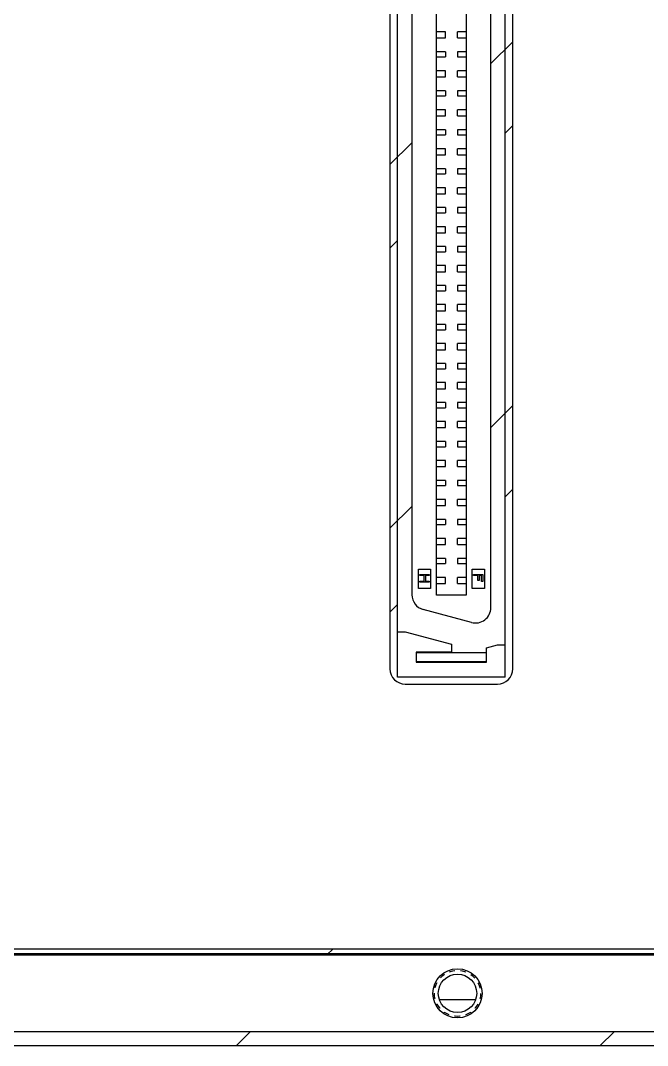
# Model space of a CAD drawing. Header units: inches. Extents: x 0 to 369, y 0 to 130.
# Drawn here: x 142.9 to 183.8, y 0 to 66.8 of the extents above; entities that cross this region are included whole.
import ezdxf

# ---------------------------------------------------------------- set-up
doc = ezdxf.new("R2010")
doc.units = ezdxf.units.IN
doc.header["$LTSCALE"] = 3.63
doc.header["$MEASUREMENT"] = 0
doc.linetypes.add('HIDDEN', pattern=[0.2, 0.1, -0.1])
for name, color, linetype in [('BRMJ710_4_001_DXF_HIDDEN_LINE', 7, 'CONTINUOUS'), ('BRMJ710_4_00DXF_CONTINUOUS_LINE', 7, 'CONTINUOUS'), ('BRMJ710_4_01DXF_CONTINUOUS_LINE', 7, 'CONTINUOUS'), ('C-1-1734101-DXF_CONTINUOUS_LINE', 7, 'CONTINUOUS')]:
    doc.layers.add(name, color=color, linetype=linetype)

msp = doc.modelspace()

# ---------------------------------------------------------------- linework, layer by layer
at = {"layer": 'BRMJ710_4_001_DXF_HIDDEN_LINE', "color": 8, "linetype": 'HIDDEN'}
msp.add_circle((171.4, 3.4), 1.5, dxfattribs=at)
at = {"layer": 'BRMJ710_4_00DXF_CONTINUOUS_LINE', "color": 7, "linetype": 'Continuous'}
for p, q in [((167, 111.1), (167, 24.55)), ((175, 24.55), (175, 111.1)), ((168, 23.55), (174, 23.55)), ((2.8, 6.3), (363.2, 6.3)), ((2.5, 6), (363.5, 6)), ((170.22, 3), (172.58, 3)), ((2.5, 0), (363.5, 0))]:
    msp.add_line(p, q, dxfattribs=at)
at = {"layer": 'BRMJ710_4_00DXF_CONTINUOUS_LINE', "color": 2, "linetype": 'Continuous'}
for p, q in [((173.575, 63.996), (175, 65.421)), ((174.5, 59.461), (175, 59.961)), ((167, 57.421), (168.425, 58.846)), ((167, 51.961), (167.5, 52.461)), ((173.575, 40.288), (175, 41.713)), ((174.5, 35.753), (175, 36.253)), ((167, 33.713), (168.425, 35.138)), ((167, 28.253), (167.5, 28.753)), ((162.895, 5.9), (163.295, 6.3)), ((156.995, 0), (157.895, 0.9)), ((180.702, 0), (181.602, 0.9))]:
    msp.add_line(p, q, dxfattribs=at)
at = {"layer": 'BRMJ710_4_00DXF_CONTINUOUS_LINE', "color": 7, "linetype": 'Continuous'}
msp.add_circle((171.4, 3.4), 1.25, dxfattribs=at)
for centre, radius, start, end in [((168, 24.55), 1, 180, 270), ((174, 24.55), 1, 270, 0), ((170.393, 4.62), 1.62, 263.59892, 269.99784), ((172.407, 4.62), 1.62, 270.00216, 276.40108)]:
    msp.add_arc(centre, radius, start, end, dxfattribs=at)
at = {"layer": 'BRMJ710_4_01DXF_CONTINUOUS_LINE', "color": 7, "linetype": 'Continuous'}
for p, q in [((2.7, 5.9), (363.3, 5.9)), ((363.3, 0.9), (2.7, 0.9))]:
    msp.add_line(p, q, dxfattribs=at)
msp.add_circle((171.4, 3.4), 1.6, dxfattribs=at)
at = {"layer": 'C-1-1734101-DXF_CONTINUOUS_LINE', "color": 7, "linetype": 'Continuous'}
for p, q in [((173.575, 28.54), (173.575, 107.01)), ((168.425, 106.166), (168.425, 29.384)), ((170.025, 29.36), (170.025, 106.19)), ((171.975, 106.19), (171.975, 29.36)), ((174.5, 24), (174.5, 99.24)), ((167.5, 24), (167.5, 90.55)), ((170.61, 66.07), (170.025, 66.07)), ((170.025, 65.67), (170.61, 65.67)), ((170.61, 65.67), (170.61, 66.07)), ((171.39, 65.67), (171.39, 66.07)), ((171.975, 66.07), (171.39, 66.07)), ((171.39, 65.67), (171.975, 65.67)), ((170.61, 64.77), (170.025, 64.77)), ((170.025, 64.43), (170.61, 64.43)), ((170.61, 64.77), (170.61, 64.43)), ((171.39, 64.77), (171.39, 64.43)), ((171.975, 64.77), (171.39, 64.77)), ((171.39, 64.43), (171.975, 64.43)), ((170.61, 63.53), (170.025, 63.53)), ((170.61, 63.13), (170.61, 63.53)), ((171.39, 63.13), (171.39, 63.53)), ((171.975, 63.53), (171.39, 63.53)), ((170.025, 63.13), (170.61, 63.13)), ((171.39, 63.13), (171.975, 63.13)), ((170.61, 62.23), (170.025, 62.23)), ((170.61, 62.23), (170.61, 61.89)), ((171.39, 62.23), (171.39, 61.89)), ((171.975, 62.23), (171.39, 62.23)), ((170.025, 61.89), (170.61, 61.89)), ((171.39, 61.89), (171.975, 61.89)), ((170.61, 60.99), (170.025, 60.99)), ((170.61, 60.59), (170.61, 60.99)), ((171.39, 60.59), (171.39, 60.99)), ((171.975, 60.99), (171.39, 60.99)), ((170.025, 60.59), (170.61, 60.59)), ((171.39, 60.59), (171.975, 60.59)), ((170.61, 59.69), (170.025, 59.69)), ((170.61, 59.69), (170.61, 59.35)), ((171.39, 59.69), (171.39, 59.35)), ((171.975, 59.69), (171.39, 59.69)), ((170.025, 59.35), (170.61, 59.35)), ((171.39, 59.35), (171.975, 59.35)), ((170.61, 58.45), (170.025, 58.45)), ((170.61, 58.05), (170.61, 58.45)), ((171.39, 58.05), (171.39, 58.45)), ((171.975, 58.45), (171.39, 58.45)), ((170.025, 58.05), (170.61, 58.05)), ((171.39, 58.05), (171.975, 58.05)), ((170.61, 57.15), (170.025, 57.15)), ((170.025, 56.81), (170.61, 56.81)), ((170.61, 57.15), (170.61, 56.81)), ((171.39, 57.15), (171.39, 56.81)), ((171.975, 57.15), (171.39, 57.15)), ((171.39, 56.81), (171.975, 56.81)), ((170.61, 55.91), (170.025, 55.91)), ((170.025, 55.51), (170.61, 55.51)), ((170.61, 55.51), (170.61, 55.91)), ((171.39, 55.51), (171.39, 55.91)), ((171.975, 55.91), (171.39, 55.91)), ((171.39, 55.51), (171.975, 55.51)), ((170.61, 54.61), (170.025, 54.61)), ((170.025, 54.27), (170.61, 54.27)), ((170.61, 54.61), (170.61, 54.27)), ((171.39, 54.61), (171.39, 54.27)), ((171.975, 54.61), (171.39, 54.61)), ((171.39, 54.27), (171.975, 54.27)), ((170.61, 53.37), (170.025, 53.37)), ((170.025, 52.97), (170.61, 52.97)), ((170.61, 52.97), (170.61, 53.37)), ((171.39, 52.97), (171.39, 53.37)), ((171.975, 53.37), (171.39, 53.37)), ((171.39, 52.97), (171.975, 52.97)), ((170.61, 52.07), (170.025, 52.07)), ((170.025, 51.73), (170.61, 51.73)), ((170.61, 52.07), (170.61, 51.73)), ((171.39, 52.07), (171.39, 51.73)), ((171.975, 52.07), (171.39, 52.07)), ((171.39, 51.73), (171.975, 51.73)), ((170.61, 50.83), (170.025, 50.83)), ((170.61, 50.43), (170.61, 50.83)), ((171.39, 50.43), (171.39, 50.83)), ((171.975, 50.83), (171.39, 50.83)), ((170.025, 50.43), (170.61, 50.43)), ((171.39, 50.43), (171.975, 50.43)), ((170.61, 49.53), (170.025, 49.53)), ((170.61, 49.53), (170.61, 49.19)), ((171.39, 49.53), (171.39, 49.19)), ((171.975, 49.53), (171.39, 49.53)), ((170.025, 49.19), (170.61, 49.19)), ((171.39, 49.19), (171.975, 49.19)), ((170.61, 48.29), (170.025, 48.29)), ((170.61, 47.89), (170.61, 48.29)), ((171.39, 47.89), (171.39, 48.29)), ((171.975, 48.29), (171.39, 48.29)), ((170.025, 47.89), (170.61, 47.89)), ((171.39, 47.89), (171.975, 47.89)), ((170.61, 46.99), (170.025, 46.99)), ((170.61, 46.99), (170.61, 46.65)), ((171.39, 46.99), (171.39, 46.65)), ((171.975, 46.99), (171.39, 46.99)), ((170.025, 46.65), (170.61, 46.65)), ((171.39, 46.65), (171.975, 46.65)), ((170.61, 45.75), (170.025, 45.75)), ((170.61, 45.35), (170.61, 45.75)), ((171.39, 45.35), (171.39, 45.75)), ((171.975, 45.75), (171.39, 45.75)), ((170.025, 45.35), (170.61, 45.35)), ((171.39, 45.35), (171.975, 45.35)), ((170.61, 44.45), (170.025, 44.45)), ((170.025, 44.11), (170.61, 44.11)), ((170.61, 44.45), (170.61, 44.11)), ((171.39, 44.45), (171.39, 44.11)), ((171.975, 44.45), (171.39, 44.45)), ((171.39, 44.11), (171.975, 44.11)), ((170.61, 43.21), (170.025, 43.21)), ((170.025, 42.81), (170.61, 42.81)), ((170.61, 42.81), (170.61, 43.21)), ((171.39, 42.81), (171.39, 43.21)), ((171.975, 43.21), (171.39, 43.21)), ((171.39, 42.81), (171.975, 42.81)), ((170.61, 41.91), (170.025, 41.91)), ((170.025, 41.57), (170.61, 41.57)), ((170.61, 41.91), (170.61, 41.57)), ((171.39, 41.91), (171.39, 41.57)), ((171.975, 41.91), (171.39, 41.91)), ((171.39, 41.57), (171.975, 41.57)), ((170.61, 40.67), (170.025, 40.67)), ((170.025, 40.27), (170.61, 40.27)), ((170.61, 40.27), (170.61, 40.67)), ((171.975, 40.67), (171.39, 40.67)), ((171.39, 40.27), (171.39, 40.67)), ((171.39, 40.27), (171.975, 40.27)), ((170.61, 39.37), (170.025, 39.37)), ((170.025, 39.03), (170.61, 39.03)), ((170.61, 39.37), (170.61, 39.03)), ((171.975, 39.37), (171.39, 39.37)), ((171.39, 39.37), (171.39, 39.03)), ((171.39, 39.03), (171.975, 39.03)), ((170.61, 38.13), (170.025, 38.13)), ((170.61, 37.73), (170.61, 38.13)), ((171.975, 38.13), (171.39, 38.13)), ((171.39, 37.73), (171.39, 38.13)), ((170.025, 37.73), (170.61, 37.73)), ((171.39, 37.73), (171.975, 37.73)), ((170.61, 36.83), (170.025, 36.83)), ((170.61, 36.83), (170.61, 36.49)), ((171.975, 36.83), (171.39, 36.83)), ((171.39, 36.83), (171.39, 36.49)), ((170.025, 36.49), (170.61, 36.49)), ((171.39, 36.49), (171.975, 36.49)), ((170.61, 35.59), (170.025, 35.59)), ((170.61, 35.19), (170.61, 35.59)), ((171.975, 35.59), (171.39, 35.59)), ((171.39, 35.19), (171.39, 35.59)), ((170.025, 35.19), (170.61, 35.19)), ((171.39, 35.19), (171.975, 35.19)), ((170.61, 34.29), (170.025, 34.29)), ((170.61, 34.29), (170.61, 33.95)), ((171.975, 34.29), (171.39, 34.29)), ((171.39, 34.29), (171.39, 33.95)), ((170.025, 33.95), (170.61, 33.95)), ((171.39, 33.95), (171.975, 33.95)), ((170.61, 33.05), (170.025, 33.05)), ((170.61, 32.65), (170.61, 33.05)), ((171.975, 33.05), (171.39, 33.05)), ((171.39, 32.65), (171.39, 33.05)), ((170.025, 32.65), (170.61, 32.65)), ((171.39, 32.65), (171.975, 32.65)), ((170.61, 31.75), (170.025, 31.75)), ((170.025, 31.41), (170.61, 31.41)), ((170.61, 31.75), (170.61, 31.41)), ((171.975, 31.75), (171.39, 31.75)), ((171.39, 31.75), (171.39, 31.41)), ((171.39, 31.41), (171.975, 31.41)), ((168.85, 31.05), (169.65, 31.05)), ((168.85, 29.78), (168.85, 31.05)), ((169.65, 31.05), (169.65, 29.78)), ((172.35, 31.05), (173.15, 31.05)), ((172.35, 29.78), (172.35, 31.05)), ((173.15, 31.05), (173.15, 29.78)), ((168.95, 30.7), (169.55, 30.7)), ((168.95, 30.625), (168.95, 30.7)), ((169.231, 30.625), (168.95, 30.625)), ((168.95, 30.275), (169.231, 30.275)), ((168.95, 30.2), (168.95, 30.275)), ((169.55, 30.2), (168.95, 30.2)), ((169.231, 30.275), (169.231, 30.625)), ((169.55, 30.625), (169.307, 30.625)), ((169.307, 30.625), (169.307, 30.275)), ((169.307, 30.275), (169.55, 30.275)), ((169.55, 30.7), (169.55, 30.625)), ((169.55, 30.275), (169.55, 30.2)), ((170.61, 30.51), (170.025, 30.51)), ((170.025, 30.11), (170.61, 30.11)), ((170.61, 30.11), (170.61, 30.51)), ((171.975, 30.51), (171.39, 30.51)), ((171.39, 30.11), (171.39, 30.51)), ((171.39, 30.11), (171.975, 30.11)), ((172.45, 30.7), (173.05, 30.7)), ((172.45, 30.625), (172.45, 30.7)), ((172.731, 30.625), (172.45, 30.625)), ((172.731, 30.3), (172.731, 30.625)), ((172.807, 30.3), (172.731, 30.3)), ((172.973, 30.625), (172.807, 30.625)), ((172.807, 30.625), (172.807, 30.3)), ((172.973, 30.25), (172.973, 30.625)), ((173.05, 30.25), (172.973, 30.25)), ((173.05, 30.7), (173.05, 30.25)), ((169.65, 29.78), (168.85, 29.78)), ((173.15, 29.78), (172.35, 29.78)), ((171.975, 29.36), (170.025, 29.36)), ((172.316, 27.574), (169.166, 28.418)), ((167.5, 26.971), (168, 26.971)), ((168, 26.971), (171, 26.167)), ((171, 26.167), (171, 25.645)), ((173.3, 25.92), (174, 26.108)), ((174, 26.108), (174.5, 26.108)), ((171, 25.645), (168.7, 25.645)), ((168.7, 25.645), (168.7, 24.995)), ((168.7, 25.606), (173.3, 25.606)), ((173.3, 24.995), (173.3, 25.92)), ((168.7, 25.034), (173.3, 25.034)), ((168.7, 24.995), (173.3, 24.995)), ((174.5, 24), (167.5, 24))]:
    msp.add_line(p, q, dxfattribs=at)
for centre, start, end in [((169.425, 29.384), 180, 255), ((172.575, 28.54), 255, 0)]:
    msp.add_arc(centre, 1, start, end, dxfattribs=at)

doc.saveas('drawing.dxf')
